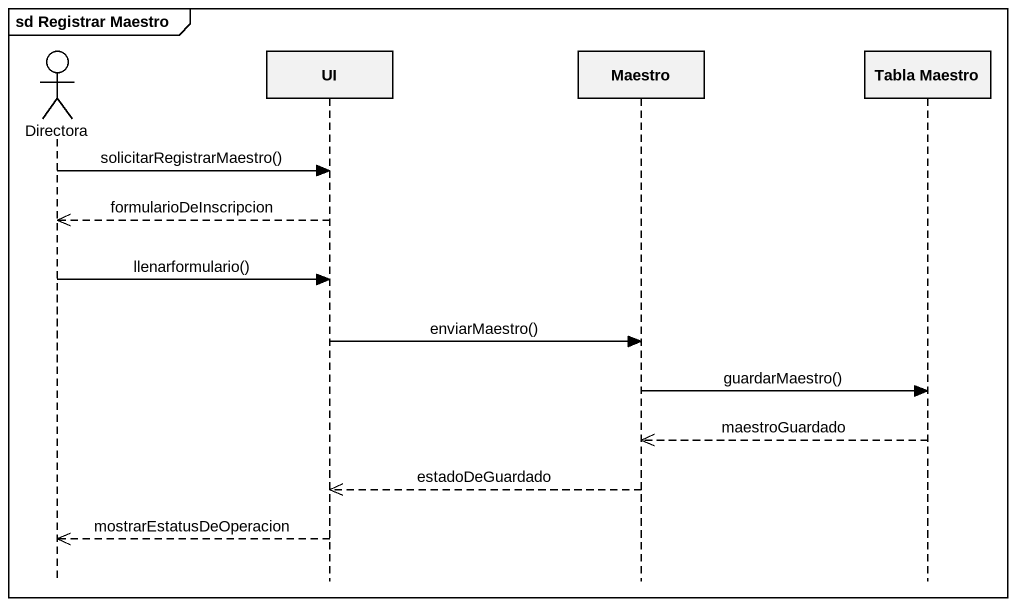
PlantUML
@startuml
mainframe sd Registrar Maestro
hide footbox
actor Directora
participant UI
participant Maestro
participant "Tabla Maestro" as Tabla_Maestro

Directora -> UI : solicitarRegistrarMaestro()
UI -->> Directora : formularioDeInscripcion
Directora -> UI : llenarformulario()
UI -> Maestro : enviarMaestro()
Maestro -> Tabla_Maestro : guardarMaestro()
Tabla_Maestro -->> Maestro : maestroGuardado
Maestro -->> UI : estadoDeGuardado
UI -->> Directora : mostrarEstatusDeOperacion
@enduml
